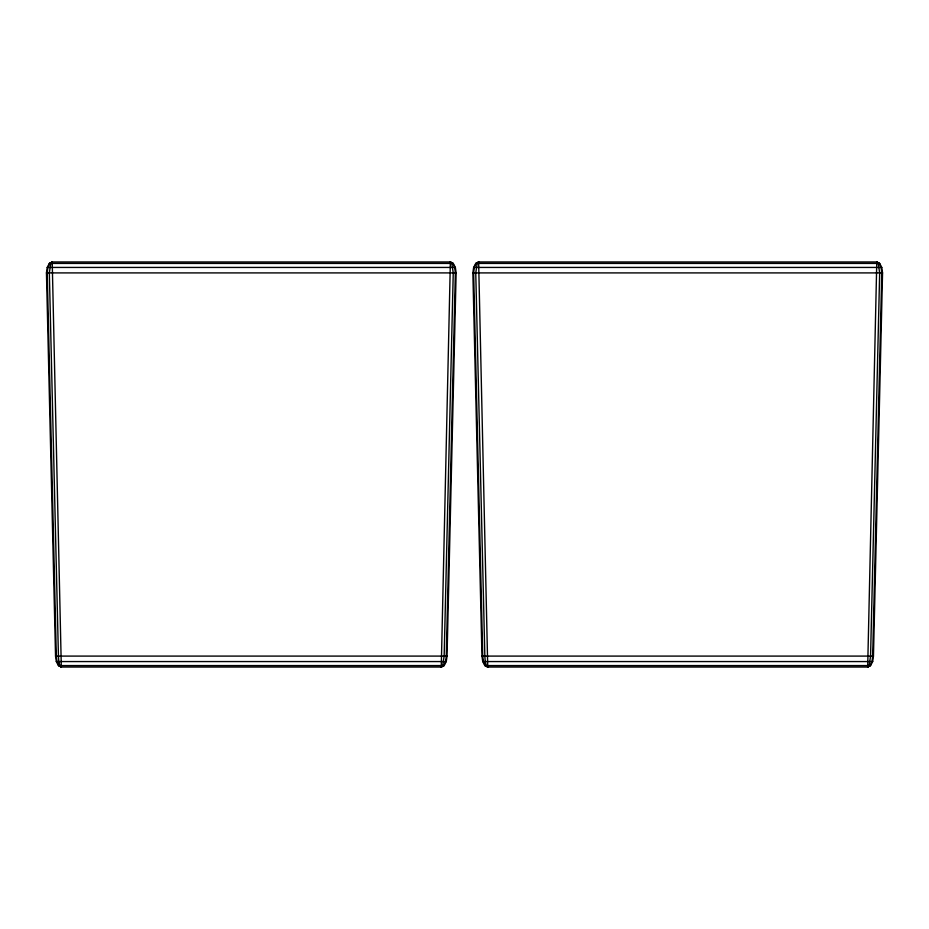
<?xml version="1.0" encoding="UTF-8"?>
<svg xmlns="http://www.w3.org/2000/svg" width="929" height="929" viewBox="0 0 929 929"><rect width="100%" height="100%" fill="white"/><g stroke="black" fill="none" stroke-linecap="round" stroke-linejoin="round"><path stroke-width="1.39" d="M447.035 656.095L456.139 272.905L455.361 267.436L453.247 263.418L450.368 261.955L52.221 261.955L49.33 263.418L47.228 267.436L46.45 272.905L55.543 656.095L56.321 661.564L58.434 665.582L61.314 667.045L441.263 667.045L444.155 665.582L446.268 661.564L447.035 656.095L55.543 656.095M873.457 656.095L882.55 272.905L881.772 267.436L879.67 263.418L876.779 261.955L478.632 261.955L475.753 263.418L473.639 267.436L472.861 272.905L481.965 656.095L482.732 661.564L484.845 665.582L487.737 667.045L867.686 667.045L870.566 665.582L872.679 661.564L873.457 656.095L481.965 656.095M52.221 261.955L50.781 263.418L49.33 272.905L58.434 656.095L58.817 661.564L59.874 665.582L61.314 667.045L52.221 261.955L49.725 263.418L47.89 267.436L47.228 272.905L56.321 656.095L56.994 661.564L58.817 665.582L61.314 667.045M478.632 261.955L477.192 263.418L475.753 272.905L484.845 656.095L485.24 661.564L486.297 665.582L487.737 667.045L478.632 261.955L476.136 263.418L474.313 267.436L473.639 272.905L482.732 656.095L483.405 661.564L485.24 665.582L487.737 667.045M441.263 667.045L442.703 665.582L444.155 656.095L453.247 272.905L451.808 263.418L450.368 261.955L441.263 667.045L443.76 665.582L445.595 661.564L446.268 656.095L455.361 272.905L454.687 267.436L452.864 263.418L450.368 261.955M867.686 667.045L869.126 665.582L870.566 656.095L879.67 272.905L878.219 263.418L876.779 261.955L867.686 667.045L870.183 665.582L872.006 661.564L872.679 656.095L881.772 272.905L881.11 267.436L879.275 263.418L876.779 261.955M49.33 263.418L453.247 263.418M475.753 263.418L879.67 263.418M47.228 267.436L455.361 267.436M473.639 267.436L881.772 267.436M46.45 272.905L456.139 272.905M472.861 272.905L882.55 272.905M56.321 661.564L446.268 661.564M482.732 661.564L872.679 661.564M58.434 665.582L444.155 665.582M484.845 665.582L870.566 665.582"/></g></svg>
